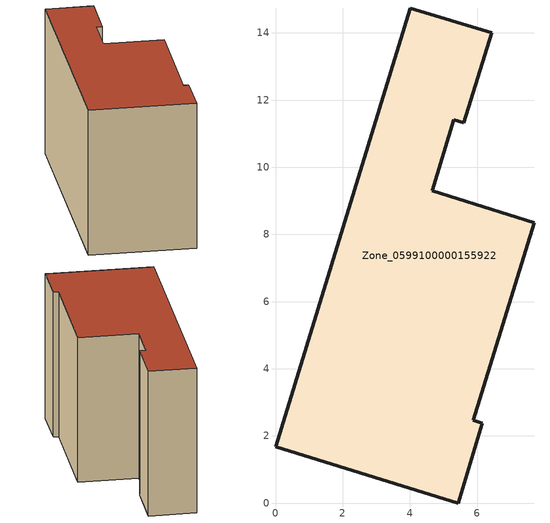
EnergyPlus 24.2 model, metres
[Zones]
Zone_0599100000155922
 floor ground (C_G): 0,1.67 4.01,14.74 6.44,14 5.61,11.32 5.31,11.41 4.66,9.29 7.71,8.35 5.89,2.47 6.15,2.38 5.44,0 z0
 wall outside (C_F): 7.71,8.35 4.66,9.29 5.31,11.41 5.61,11.32 6.44,14 4.01,14.74 0,1.67 5.44,0 6.15,2.38 5.89,2.47 7.71,8.35 z0:8.09
 roof outside (C_R): 5.61,11.32 6.44,14 4.01,14.74 0,1.67 5.44,0 6.15,2.38 5.89,2.47 7.71,8.35 4.66,9.29 5.31,11.41 z8.09
[BUILDING]
Pand.0599100000155922: North Axis=0; Terrain=City; Loads Convergence Tolerance Value=0.04; Temperature Convergence Tolerance Value=0.4; Solar Distribution=FullExterior; Maximum Number of Warmup Days=25; Minimum Number of Warmup Days=1
[Site:Location]
Rotterdam.The.Hague.AP_ZH_NLD Design_Conditions: Latitude=51.96; Longitude=4.45; Time Zone=1; Elevation=-4.5
[SITE:GROUNDTEMPERATURE:BUILDINGSURFACE]
18, 18, 18, 18, 18, 18, 18, 18, 18, 18, 18, 18
[MATERIAL] Thermal Absorptance=0.9; Solar Absorptance=0.7; Visible Absorptance=0.7
Name | Roughness | Thickness | Conductivity | Density | Specific Heat
G.TI.1975-1991 | MediumSmooth | 0.15 | 0.288461 | 540 | 1210
F.TI.1975-1991 | Rough | 0.3 | 0.230769 | 1920 | 840
R.TI.1975-1991 | MediumRough | 0.2 | 0.153846 | 1500 | 1000
[CONSTRUCTION]
C_G: G.TI.1975-1991
C_F: F.TI.1975-1991
C_R: R.TI.1975-1991
[ZONE]
Zone_0599100000155922: Type=1; Multiplier=1; Ceiling Height=Autocalculate; Volume=Autocalculate; Floor Area=autocalculate; Part of Total Floor Area=Yes
[ZONEINFILTRATION:DESIGNFLOWRATE]
Infil_Zone_0599100000155922: Zone or ZoneList or Space or SpaceList=Zone_0599100000155922; Schedule=AlwaysOn; Design Flow Rate Calculation Method=Flow/Area; Flow Rate per Floor Area=0.003; Constant Term Coefficient=1; Temperature Term Coefficient=0; Velocity Term Coefficient=0; Velocity Squared Term Coefficient=0
[HVACTEMPLATE:ZONE:IDEALLOADSAIRSYSTEM]
Zone_0599100000155922: Maximum Heating Supply Air Temperature=50; Minimum Cooling Supply Air Temperature=13; Maximum Heating Supply Air Humidity Ratio=0.0156; Minimum Cooling Supply Air Humidity Ratio=0.0077; Heating Limit=NoLimit; Cooling Limit=NoLimit; Dehumidification Control Type=ConstantSensibleHeatRatio; Cooling Sensible Heat Ratio=0.7; Dehumidification Setpoint=60; Humidification Control Type=None; Humidification Setpoint=30; Outdoor Air Method=None; Outdoor Air Flow Rate per Person=0.00944; Outdoor Air Flow Rate per Zone Floor Area=0; Outdoor Air Flow Rate per Zone=0; Demand Controlled Ventilation Type=None; Outdoor Air Economizer Type=NoEconomizer; Heat Recovery Type=None; Sensible Heat Recovery Effectiveness=0.7; Latent Heat Recovery Effectiveness=0.65
[ZONECONTROL:THERMOSTAT]
ThermostatControl_Zone_0599100000155922: Zone or ZoneList=Zone_0599100000155922; Control Type Schedule=DualSetpointControlType; Control 1=Thermostat_Zone_0599100000155922; Temperature Difference Between Cutout And Setpoint=0
[THERMOSTATSETPOINT:DUALSETPOINT]
Thermostat_Zone_0599100000155922: Heating Setpoint Temperature Schedule=HeatingSetpoint_Zone_0599100000155922; Cooling Setpoint Temperature Schedule=CoolingSetpoint_Zone_0599100000155922
[SCHEDULE:COMPACT]
HeatingSetpoint_Zone_0599100000155922: Through: 12/31, For: AllDays, Until: 24:00, 21
CoolingSetpoint_Zone_0599100000155922: Through: 12/31, For: AllDays, Until: 24:00, 24
DualSetpointControlType: Through: 12/31, For: AllDays, Until: 24:00, 4
AlwaysOn: Through: 12/31, For: AllDays, Until: 24:00, 1
